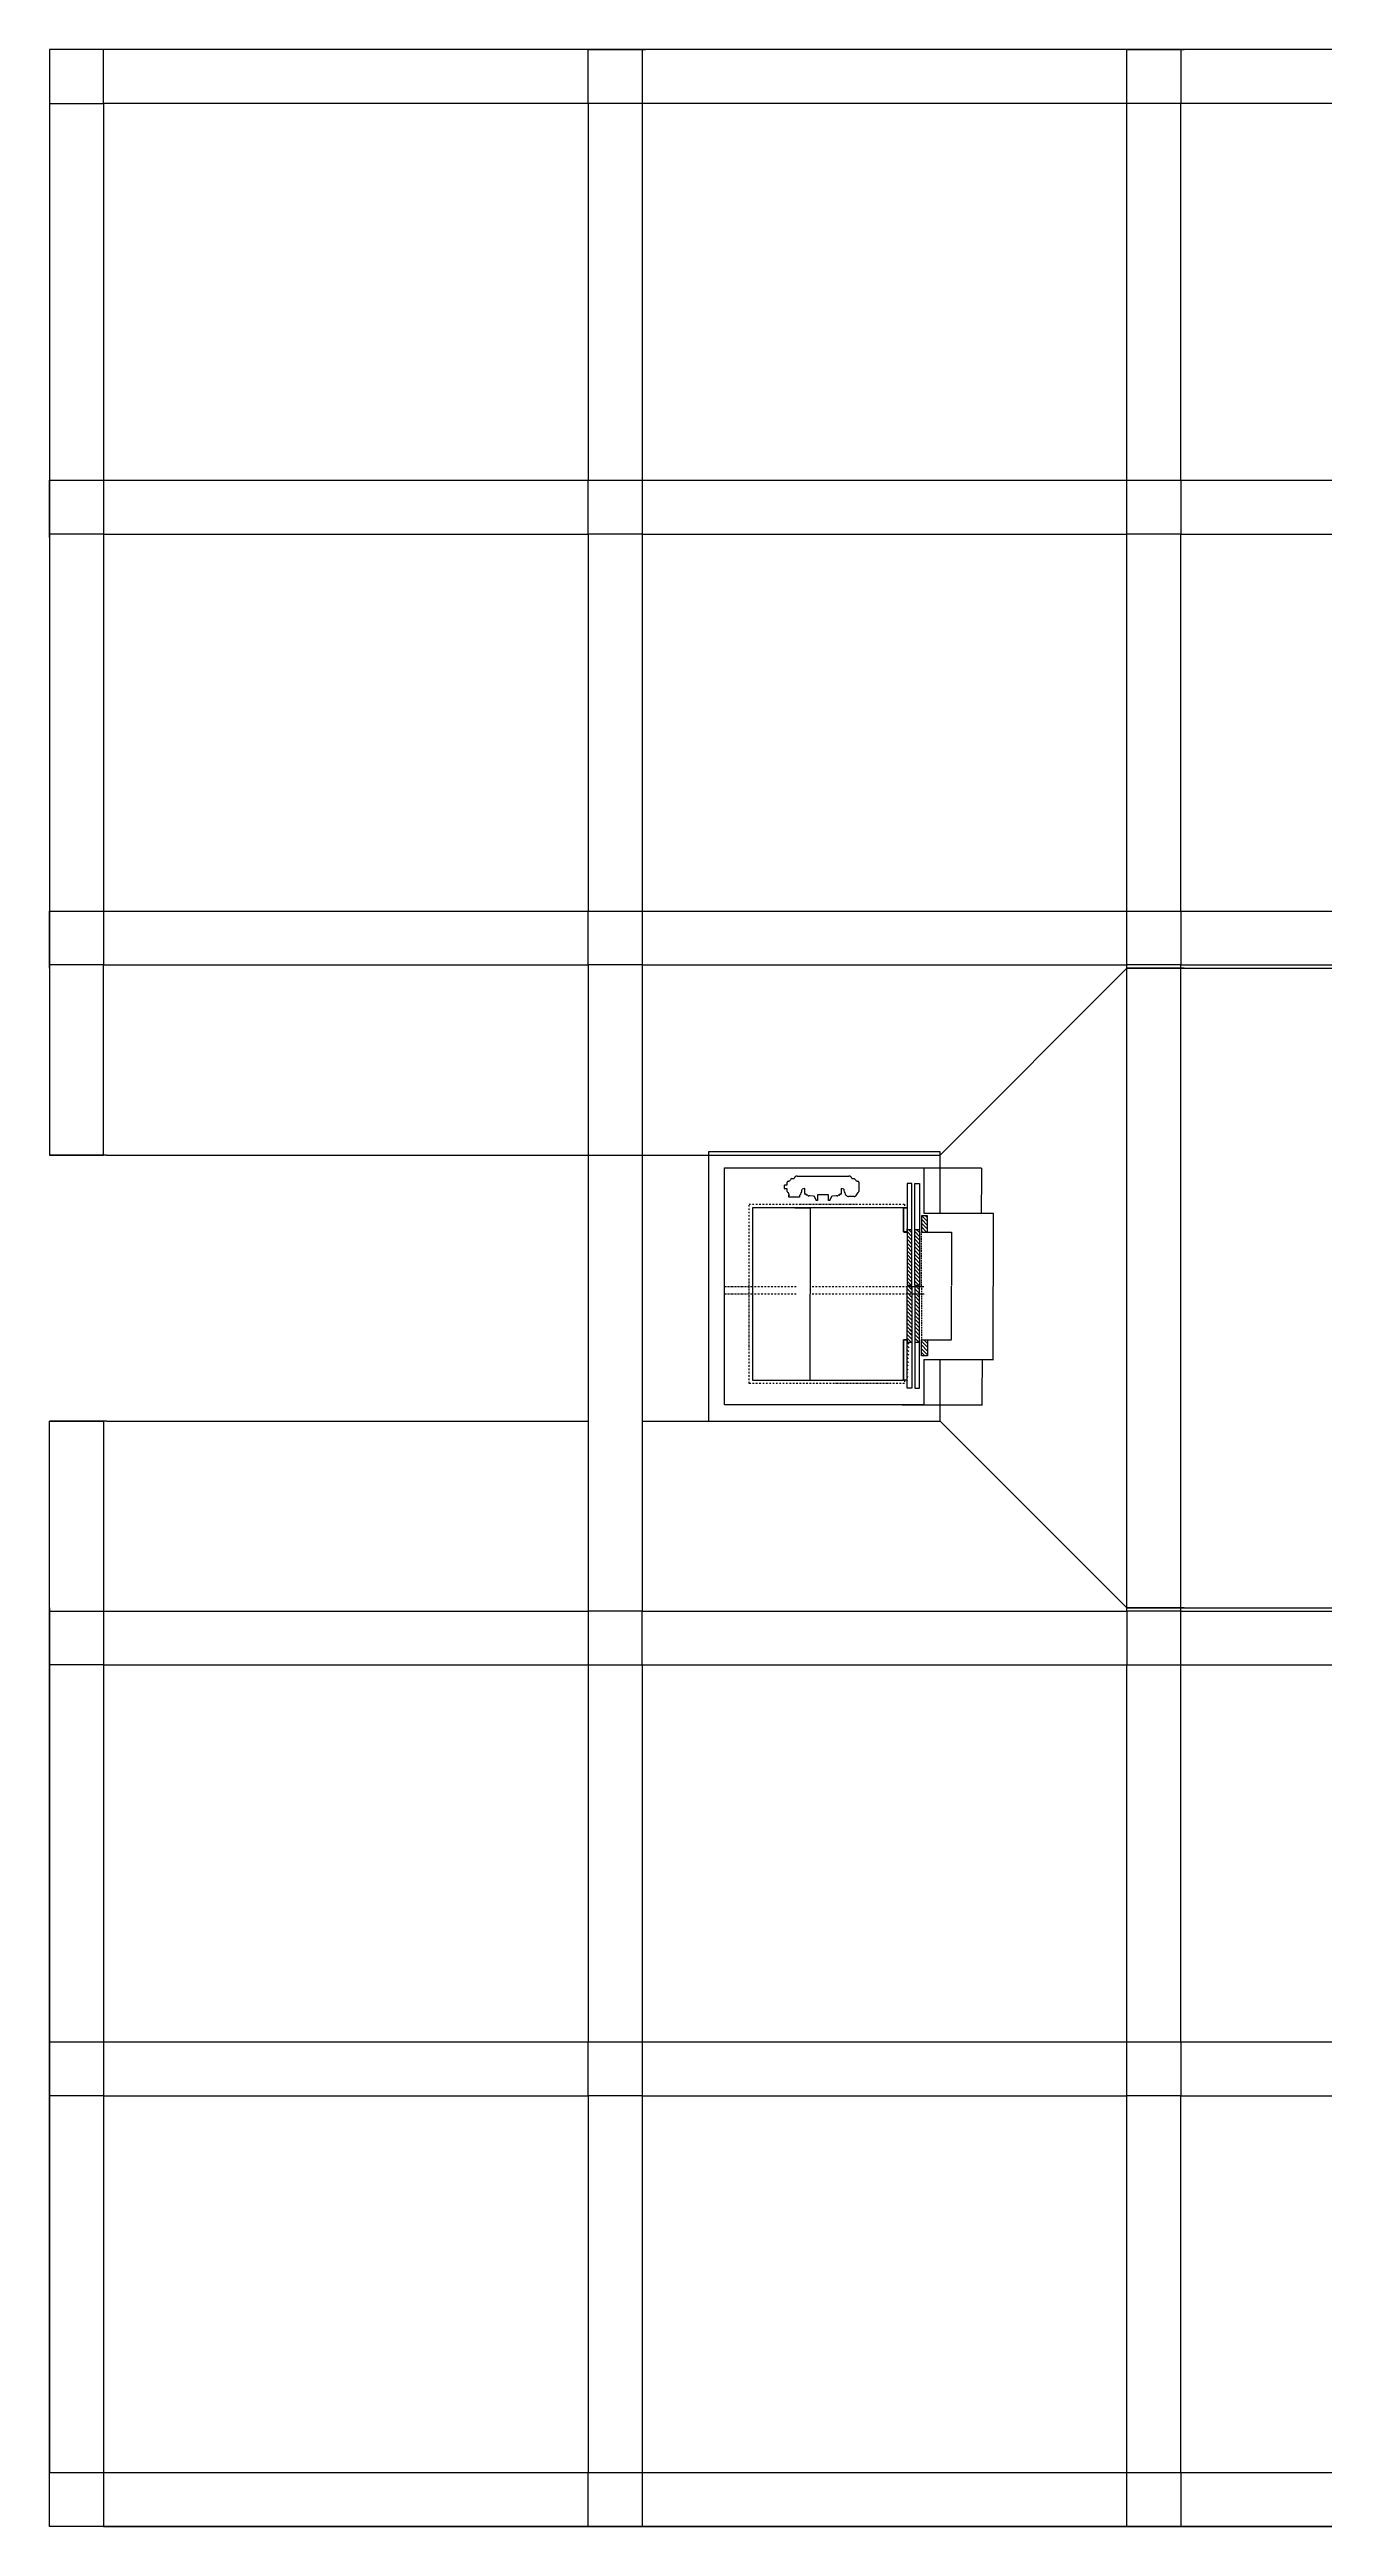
# Model space of a CAD drawing. Header units: centimetres. Extents: x -14293 to 15486, y -4634 to 4020.
# Drawn here: x 3219 to 4403, y -1753 to 547 of the extents above; entities that cross this region are included whole.
import ezdxf

# ---------------------------------------------------------------- set-up
doc = ezdxf.new("R2010")
doc.units = ezdxf.units.CM
doc.linetypes.add('DASHDOT', pattern=[1, 0.5, -0.25, 0, -0.25])
doc.linetypes.add('DASHED', pattern=[0.75, 0.5, -0.25])
for name, color, linetype in [('beam', 82, 'Continuous'), ('column', 10, 'Continuous'), ('CONT_35', 250, 'Continuous'), ('CONT_70', 5, 'Continuous'), ('DASH_35', 30, 'DASHED'), ('DASHD_35', 40, 'DASHDOT'), ('DIM_MM', 7, 'Continuous'), ('HATCH_35', 6, 'Continuous')]:
    doc.layers.add(name, color=color, linetype=linetype)
doc.styles.get("Standard").update_dxf_attribs({"font": 'arial.ttf'})
doc.dimstyles.get("Standard").update_dxf_attribs({"dimtxt": 0.18, "dimasz": 0.18, "dimexe": 0.18, "dimexo": 0.0625, "dimgap": 0.09, "dimtad": 0, "dimtih": 1, "dimtoh": 1, "dimdec": 4, "dimzin": 0, "dimdsep": 46, "dimtxsty": 'Standard', "dimcen": 0.09, "dimadec": 0, "dimazin": 0, "dimtfac": 1, "dimtdec": 4, "dimtofl": 0, "dimtmove": 0, "dimatfit": 3, "dimfxl": 1, "dimtolj": 1, "dimtzin": 0, "dimarcsym": 0})
pattern_1 = [(135, (4220.7808, -723.9863), (-1.767767, -1.767767), [])]

# ---------------------------------------------------------------- blocks, each defined once
blk = doc.blocks.new('*D30')
at = {"layer": 'Defpoints', "color": 0, "transparency": 16777216}
for p in [(4040.5, -533.1), (4095.1, -533.1), (4040.9, -669.1)]:
    blk.add_point(p, dxfattribs=at)
at = {"layer": 'DIM_MM', "color": 0, "lineweight": -2, "transparency": 16777216}
for p, q in [((4040.6, -533.1), (4095.3, -533.1)), ((4095.1, -533.3), (4095.1, -600.9)), ((4095.1, -668.9), (4095.1, -601.3)), ((4040.9, -669.1), (4095.3, -669.1))]:
    blk.add_line(p, q, dxfattribs=at)
at = {"layer": 'DIM_MM', "color": 0, "transparency": 16777216}
for points in [[(4095.1, -533.3), (4095.2, -533.3), (4095.1, -533.1)], [(4095.1, -668.9), (4095.2, -668.9), (4095.1, -669.1)]]:
    blk.add_solid(points, dxfattribs=at)
at = {"layer": 'DIM_MM', "color": 0, "transparency": 16777216, "insert": (4095.1, -601.1), "char_height": 0.18, "attachment_point": 5}
blk.add_mtext('\\A1;136.0000', dxfattribs=at)
blk = doc.blocks.new('*D31')
at = {"layer": 'Defpoints', "color": 0, "transparency": 16777216}
for p in [(4032.4, -550.6), (4056.3, -550.6), (4032.4, -650.6)]:
    blk.add_point(p, dxfattribs=at)
at = {"layer": 'DIM_MM', "color": 0, "lineweight": -2, "transparency": 16777216}
for p, q in [((4032.5, -550.6), (4056.4, -550.6)), ((4056.3, -550.8), (4056.3, -600.4)), ((4056.3, -650.4), (4056.3, -600.8)), ((4032.5, -650.6), (4056.4, -650.6))]:
    blk.add_line(p, q, dxfattribs=at)
at = {"layer": 'DIM_MM', "color": 0, "transparency": 16777216}
for points in [[(4056.2, -550.8), (4056.3, -550.8), (4056.3, -550.6)], [(4056.2, -650.4), (4056.3, -650.4), (4056.3, -650.6)]]:
    blk.add_solid(points, dxfattribs=at)
at = {"layer": 'DIM_MM', "color": 0, "transparency": 16777216, "insert": (4056.3, -600.6), "char_height": 0.18, "attachment_point": 5}
blk.add_mtext('\\A1;100.0000', dxfattribs=at)
blk = doc.blocks.new('*D32')
at = {"layer": 'Defpoints', "color": 0, "transparency": 16777216}
for p in [(3910.9, -528.1), (3925.2, -528.1), (3914.7, -688.1)]:
    blk.add_point(p, dxfattribs=at)
at = {"layer": 'DIM_MM', "color": 0, "lineweight": -2, "transparency": 16777216}
for p, q in [((3910.9, -528.1), (3925.4, -528.1)), ((3925.2, -528.3), (3925.2, -607.9)), ((3925.2, -687.9), (3925.2, -608.3)), ((3914.8, -688.1), (3925.4, -688.1))]:
    blk.add_line(p, q, dxfattribs=at)
at = {"layer": 'DIM_MM', "color": 0, "transparency": 16777216}
for points in [[(3925.1, -528.3), (3925.2, -528.3), (3925.2, -528.1)], [(3925.1, -687.9), (3925.2, -687.9), (3925.2, -688.1)]]:
    blk.add_solid(points, dxfattribs=at)
at = {"layer": 'DIM_MM', "color": 0, "transparency": 16777216, "insert": (3925.2, -608.1), "char_height": 0.18, "attachment_point": 5}
blk.add_mtext('\\A1;160.0000', dxfattribs=at)
blk = doc.blocks.new('*D33')
at = {"layer": 'Defpoints', "color": 0, "transparency": 16777216}
for p in [(4041.5, -669.1), (4084.9, -669.1), (4010.5, -711.1)]:
    blk.add_point(p, dxfattribs=at)
at = {"layer": 'DIM_MM', "color": 0, "lineweight": -2, "transparency": 16777216}
for p, q in [((4041.6, -669.1), (4085.1, -669.1)), ((4084.9, -669.3), (4084.9, -685.7)), ((4084.9, -710.9), (4084.9, -686)), ((4010.6, -711.1), (4085.1, -711.1))]:
    blk.add_line(p, q, dxfattribs=at)
at = {"layer": 'DIM_MM', "color": 0, "transparency": 16777216}
for points in [[(4084.9, -669.3), (4084.9, -669.3), (4084.9, -669.1)], [(4084.9, -710.9), (4084.9, -710.9), (4084.9, -711.1)]]:
    blk.add_solid(points, dxfattribs=at)
at = {"layer": 'DIM_MM', "color": 0, "transparency": 16777216, "insert": (4084.9, -685.8), "char_height": 0.18, "attachment_point": 5}
blk.add_mtext('\\A1;42.0000', dxfattribs=at)
blk = doc.blocks.new('*D34')
at = {"layer": 'Defpoints', "color": 0, "transparency": 16777216}
for p in [(4017.6, -491.1), (4084.2, -491.1), (4040.2, -533.1)]:
    blk.add_point(p, dxfattribs=at)
at = {"layer": 'DIM_MM', "color": 0, "lineweight": -2, "transparency": 16777216}
for p, q in [((4017.7, -491.1), (4084.4, -491.1)), ((4084.2, -491.3), (4084.2, -515.8)), ((4084.2, -532.9), (4084.2, -516.1)), ((4040.3, -533.1), (4084.4, -533.1))]:
    blk.add_line(p, q, dxfattribs=at)
at = {"layer": 'DIM_MM', "color": 0, "transparency": 16777216}
for points in [[(4084.2, -491.3), (4084.3, -491.3), (4084.2, -491.1)], [(4084.2, -532.9), (4084.3, -532.9), (4084.2, -533.1)]]:
    blk.add_solid(points, dxfattribs=at)
at = {"layer": 'DIM_MM', "color": 0, "transparency": 16777216, "insert": (4084.2, -515.9), "char_height": 0.18, "attachment_point": 5}
blk.add_mtext('\\A1;42.0000', dxfattribs=at)

msp = doc.modelspace()

# ---------------------------------------------------------------- hatches: boundary and pattern name
at = {"layer": 'HATCH_35'}
h = msp.add_hatch(dxfattribs=at)
h.set_pattern_fill('ANSI31', color=256, scale=20, angle=90, style=0)
h.set_pattern_definition(pattern_1)
h.paths.add_polyline_path([(4034.24474, -665.58898), (4028.54474, -665.58898), (4028.54474, -650.58898), (4034.24474, -650.58898)])
h.paths.add_polyline_path([(4034.24474, -535.58898), (4028.54474, -535.58898), (4028.54474, -550.58898), (4034.24474, -550.58898)])
h.paths.add_polyline_path([(4022.24474, -653.03898), (4026.74474, -653.03898), (4026.74474, -600.83898), (4022.24474, -600.83898)])
h.paths.add_polyline_path([(4026.74474, -548.13898), (4026.74474, -600.33898), (4022.24474, -600.33898), (4022.24474, -548.13898)])
h.paths.add_polyline_path([(4019.74474, -600.33898), (4019.74474, -548.13898), (4015.24474, -548.13898), (4015.24474, -600.33898)])
h.paths.add_polyline_path([(4015.24474, -653.03898), (4015.24474, -600.83898), (4019.74474, -600.83898), (4019.74474, -653.03898)], flags=0)
edge = h.paths.add_edge_path(flags=0)
edge.add_line((4019.74474, -600.83898), (4019.74474, -653.03898))
edge.add_line((4019.74474, -653.03898), (4019.74474, -695.58898))
edge = h.paths.add_edge_path(flags=17)
edge.add_line((4015.24474, -695.58898), (4015.24474, -653.03898))
edge.add_line((4015.24474, -653.03898), (4015.24474, -600.83898))
h.paths.add_polyline_path([(4015.24474, -600.83898), (4015.24474, -653.03898)], flags=16)
edge = h.paths.add_edge_path(flags=16)
edge.add_line((4015.24474, -695.58898), (4015.24474, -653.03898))
edge.add_line((4015.24474, -695.58898), (4015.24474, -653.03898))
edge = h.paths.add_edge_path()
edge.add_line((4015.24474, -695.58898), (4015.24474, -653.03898))
edge.add_line((4015.24474, -653.03898), (4015.24474, -600.83898))
edge.add_line((4019.74474, -603.83898), (4019.74474, -601.33898))
h = msp.add_hatch(dxfattribs=at)
h.set_pattern_fill('ANSI31', color=256, scale=20, angle=90, style=0)
h.set_pattern_definition(pattern_1)
h.paths.add_polyline_path([(4015.24474, -653.03898), (4015.24474, -600.83898), (4019.74474, -600.83898), (4019.74474, -653.03898)])

# ---------------------------------------------------------------- linework, layer by layer
for p, q in [((4772.24474, 547.41102), (3219.24474, 547.41102)), ((3219.24474, 547.41102), (3219.24474, -479.08898)), ((3719.24474, 547.41102), (3772.24474, 547.41102)), ((4219.24474, 547.41102), (4272.24474, 547.41102)), ((3219.24474, 94.41102), (3219.24474, 147.41102)), ((3219.24474, -305.58898), (3219.24474, -252.58898)), ((4045.74474, -479.08898), (4219.24474, -305.58898)), ((4245.74474, -305.58898), (4219.24474, -305.58898)), ((4219.24474, -305.58898), (4772.24474, -305.58898)), ((4272.24474, -305.58898), (4245.74474, -305.58898)), ((3272.24474, -479.08898), (3219.24474, -479.08898)), ((3272.24474, -479.08898), (4045.74474, -479.08898)), ((3219.24474, -1752.58898), (3219.24474, -726.08898)), ((3272.24474, -726.08898), (3219.24474, -726.08898)), ((3272.24474, -726.08898), (3719.24474, -726.08898)), ((3769.24474, -726.08898), (4045.74474, -726.08898)), ((4045.74474, -726.08898), (4219.24474, -899.58898)), ((3219.24474, -899.58898), (3219.24474, -952.58898)), ((4245.74474, -899.58898), (4219.24474, -899.58898)), ((4219.24474, -899.58898), (4772.24474, -899.58898)), ((4272.24474, -899.58898), (4245.74474, -899.58898)), ((3219.24474, -1299.58898), (3219.24474, -1352.58898)), ((4772.24474, -1752.58898), (3219.24474, -1752.58898)), ((3719.24474, -1752.58898), (3772.24474, -1752.58898)), ((4219.24474, -1752.58898), (4272.24474, -1752.58898))]:
    msp.add_line(p, q)
at = {"layer": 'beam'}
for p, q in [((6669.24474, 547.41102), (3269.24474, 547.41102)), ((3219.24474, 497.41102), (3219.24474, -302.58898)), ((3269.24474, 497.41102), (3269.24474, 147.41102)), ((3719.24474, 497.41102), (3269.24474, 497.41102)), ((3719.24474, 497.41102), (3719.24474, 147.41102)), ((3769.24474, 497.41102), (3769.24474, 147.41102)), ((4219.24474, 497.41102), (3769.24474, 497.41102)), ((4219.24474, 147.41102), (4219.24474, 497.41102)), ((4269.24474, 147.41102), (4269.24474, 497.41102)), ((4719.24474, 497.41102), (4269.24474, 497.41102)), ((3269.24474, 147.41102), (3719.24474, 147.41102)), ((3769.24474, 147.41102), (4219.24474, 147.41102)), ((4269.24474, 147.41102), (4719.24474, 147.41102)), ((3269.24474, 97.41102), (3719.24474, 97.41102)), ((3269.24474, 97.41102), (3269.24474, -252.58898)), ((3719.24474, 97.41102), (3719.24474, -252.58898)), ((3769.24474, 97.41102), (4219.24474, 97.41102)), ((3769.24474, 97.41102), (3769.24474, -252.58898)), ((4219.24474, -252.58898), (4219.24474, 97.41102)), ((4269.24474, 97.41102), (4719.24474, 97.41102)), ((4269.24474, -252.58898), (4269.24474, 97.41102)), ((3269.24474, -252.58898), (3719.24474, -252.58898)), ((3769.24474, -252.58898), (4219.24474, -252.58898)), ((4269.24474, -252.58898), (4719.24474, -252.58898)), ((3219.24474, -302.58898), (3219.24474, -479.08898)), ((3269.24474, -302.58898), (3719.24474, -302.58898)), ((3269.24474, -479.08898), (3269.24474, -302.58898)), ((3719.24474, -302.58898), (3719.24474, -902.58898)), ((3769.24474, -302.58898), (4219.24474, -302.58898)), ((3769.24474, -302.58898), (3769.24474, -902.58898)), ((4219.24474, -902.58898), (4219.24474, -302.58898)), ((4269.24474, -302.58898), (5669.24474, -302.58898)), ((4269.24474, -902.58898), (4269.24474, -302.58898)), ((3219.24474, -479.08898), (3269.24474, -479.08898)), ((3219.24474, -902.58898), (3219.24474, -726.08898)), ((3219.24474, -726.08898), (3269.24474, -726.08898)), ((3269.24474, -726.08898), (3269.24474, -902.58898)), ((3219.24474, -902.58898), (3219.24474, -1702.58898)), ((3269.24474, -902.58898), (3719.24474, -902.58898)), ((3769.24474, -902.58898), (4219.24474, -902.58898)), ((4269.24474, -902.58898), (5669.24474, -902.58898)), ((3269.24474, -952.58898), (3719.24474, -952.58898)), ((3269.24474, -952.58898), (3269.24474, -1302.58898)), ((3719.24474, -952.58898), (3719.24474, -1302.58898)), ((3769.24474, -952.58898), (3769.24474, -1302.58898)), ((3769.24474, -952.58898), (4219.24474, -952.58898)), ((4219.24474, -1302.58898), (4219.24474, -952.58898)), ((4269.24474, -1302.58898), (4269.24474, -952.58898)), ((4269.24474, -952.58898), (4719.24474, -952.58898)), ((3269.24474, -1302.58898), (3719.24474, -1302.58898)), ((3769.24474, -1302.58898), (4219.24474, -1302.58898)), ((4269.24474, -1302.58898), (4719.24474, -1302.58898)), ((3269.24474, -1352.58898), (3719.24474, -1352.58898)), ((3269.24474, -1352.58898), (3269.24474, -1702.58898)), ((3719.24474, -1352.58898), (3719.24474, -1702.58898)), ((3769.24474, -1352.58898), (3769.24474, -1702.58898)), ((3769.24474, -1352.58898), (4219.24474, -1352.58898)), ((4219.24474, -1702.58898), (4219.24474, -1352.58898)), ((4269.24474, -1702.58898), (4269.24474, -1352.58898)), ((4269.24474, -1352.58898), (4719.24474, -1352.58898)), ((3269.24474, -1702.58898), (3719.24474, -1702.58898)), ((3769.24474, -1702.58898), (4219.24474, -1702.58898)), ((4269.24474, -1702.58898), (4719.24474, -1702.58898)), ((3269.24474, -1752.58898), (6669.24474, -1752.58898))]:
    msp.add_line(p, q, dxfattribs=at)
at = {"layer": 'column'}
for points in [[(3219.24474, 497.41102), (3269.24474, 497.41102), (3269.24474, 547.41102), (3219.24474, 547.41102)], [(3719.24474, 547.41102), (3769.24474, 547.41102), (3769.24474, 497.41102), (3719.24474, 497.41102)], [(4219.24474, 547.41102), (4269.24474, 547.41102), (4269.24474, 497.41102), (4219.24474, 497.41102)], [(3219.24474, 147.41102), (3269.24474, 147.41102), (3269.24474, 97.41102), (3219.24474, 97.41102)], [(3719.24474, 147.41102), (3769.24474, 147.41102), (3769.24474, 97.41102), (3719.24474, 97.41102)], [(4219.24474, 147.41102), (4269.24474, 147.41102), (4269.24474, 97.41102), (4219.24474, 97.41102)], [(3219.24474, -252.58898), (3269.24474, -252.58898), (3269.24474, -302.58898), (3219.24474, -302.58898)], [(3719.24474, -252.58898), (3769.24474, -252.58898), (3769.24474, -302.58898), (3719.24474, -302.58898)], [(4219.24474, -252.58898), (4269.24474, -252.58898), (4269.24474, -302.58898), (4219.24474, -302.58898)], [(3219.24474, -902.58898), (3269.24474, -902.58898), (3269.24474, -952.58898), (3219.24474, -952.58898)], [(3719.24474, -952.58898), (3769.24474, -952.58898), (3769.24474, -902.58898), (3719.24474, -902.58898)], [(4219.24474, -952.58898), (4269.24474, -952.58898), (4269.24474, -902.58898), (4219.24474, -902.58898)], [(3219.24474, -1302.58898), (3269.24474, -1302.58898), (3269.24474, -1352.58898), (3219.24474, -1352.58898)], [(3719.24474, -1302.58898), (3769.24474, -1302.58898), (3769.24474, -1352.58898), (3719.24474, -1352.58898)], [(4219.24474, -1302.58898), (4269.24474, -1302.58898), (4269.24474, -1352.58898), (4219.24474, -1352.58898)], [(3219.24474, -1702.58898), (3269.24474, -1702.58898), (3269.24474, -1752.58898), (3219.24474, -1752.58898)], [(3719.24474, -1702.58898), (3769.24474, -1702.58898), (3769.24474, -1752.58898), (3719.24474, -1752.58898)], [(4219.24474, -1702.58898), (4269.24474, -1702.58898), (4269.24474, -1752.58898), (4219.24474, -1752.58898)]]:
    msp.add_lwpolyline(points, close=True, dxfattribs=at)
at = {"layer": 'CONT_35', "ltscale": 3}
for p, q in [((3903.94457, -506.93698), (3903.94412, -504.26327)), ((3903.94412, -504.26327), (3903.94412, -504.26327)), ((3904.90369, -503.42597), (3906.00351, -503.42597)), ((3908.07311, -501.03598), (3908.12446, -500.84935)), ((3908.12446, -500.84935), (3910.29846, -500.84935)), ((3913.14275, -498.68198), (3961.10672, -498.68198)), ((3963.95101, -500.84935), (3966.12501, -500.84935)), ((3966.12501, -500.84935), (3966.17636, -501.03598)), ((3968.24596, -503.42597), (3969.34578, -503.42597)), ((3970.30535, -504.26327), (3970.30387, -513.03115)), ((4019.74474, -505.58898), (4015.24474, -505.58898)), ((4022.24474, -505.58898), (4026.74474, -505.58898)), ((3901.29455, -510.21098), (3901.29455, -507.23698)), ((3901.59455, -506.93698), (3903.94457, -506.93698)), ((3903.94517, -510.51098), (3901.59455, -510.51098)), ((3903.9456, -513.03115), (3903.94517, -510.51098)), ((3904.90321, -513.86064), (3904.90304, -513.85801)), ((3905.29946, -516.53198), (3906.07413, -516.53198)), ((3905.29946, -518.28198), (3905.29946, -516.53198)), ((3915.24946, -518.28198), (3905.29946, -518.28198)), ((3905.54638, -515.92093), (3905.54507, -515.91874)), ((3915.24946, -516.81323), (3915.24946, -518.28198)), ((3920.12874, -510.1147), (3917.82365, -510.81179)), ((3920.12874, -515.43898), (3920.12874, -510.1147)), ((3921.3687, -515.43898), (3920.12874, -515.43898)), ((3921.3687, -516.13898), (3921.3687, -515.43898)), ((3923.13892, -516.43898), (3921.6687, -516.43898)), ((3924.82474, -517.08898), (3923.92474, -517.08898)), ((3928.25076, -517.34366), (3924.82474, -517.08898)), ((3930.71549, -521.14249), (3929.67798, -518.34801)), ((3930.72474, -521.43898), (3930.71549, -521.14249)), ((3931.92474, -521.43898), (3930.72474, -521.43898)), ((3932.07836, -516.08898), (3931.92474, -521.43898)), ((3942.17111, -516.08898), (3932.07836, -516.08898)), ((3942.32474, -521.43898), (3942.17111, -516.08898)), ((3943.52474, -521.43898), (3942.32474, -521.43898)), ((3943.53398, -521.14249), (3943.52474, -521.43898)), ((3944.57149, -518.34801), (3943.53398, -521.14249)), ((3949.42474, -517.08898), (3945.99871, -517.34366)), ((3950.32474, -517.08898), (3949.42474, -517.08898)), ((3952.58077, -516.43898), (3951.11055, -516.43898)), ((3952.88077, -515.43898), (3952.88077, -516.13898)), ((3954.12074, -515.43898), (3952.88077, -515.43898)), ((3954.12074, -510.1147), (3954.12074, -515.43898)), ((3956.42583, -510.81179), (3954.12074, -510.1147)), ((3966.04908, -517.58332), (3960.82291, -517.58332)), ((4015.24474, -548.13898), (4019.74474, -548.13898)), ((4022.24474, -548.13898), (4026.74474, -548.13898)), ((4028.54474, -535.58898), (4028.54474, -550.58898)), ((4034.24474, -535.58898), (4028.54474, -535.58898)), ((4028.54474, -550.58898), (4034.24474, -550.58898)), ((4034.24474, -550.58898), (4034.24474, -535.58898)), ((4019.74474, -600.33898), (4015.24474, -600.33898)), ((4019.74474, -600.83898), (4015.24474, -600.83898)), ((4019.74474, -603.83898), (4019.74474, -601.33898)), ((4026.74474, -600.33898), (4022.24474, -600.33898)), ((4026.74474, -600.83898), (4022.24474, -600.83898)), ((4015.24474, -653.03898), (4019.74474, -653.03898)), ((4022.24474, -653.03898), (4026.74474, -653.03898)), ((4028.54474, -665.58898), (4028.54474, -650.58898)), ((4028.54474, -650.58898), (4034.24474, -650.58898)), ((4034.24474, -665.58898), (4028.54474, -665.58898)), ((4034.24474, -650.58898), (4034.24474, -665.58898)), ((4019.74474, -695.58898), (4015.24474, -695.58898)), ((4022.24474, -695.58898), (4026.74474, -695.58898))]:
    msp.add_line(p, q, dxfattribs=at)
for points in [[(4015.24474, -505.58898), (4015.24474, -548.13898), (4015.24474, -600.33898)], [(4019.74474, -600.33898), (4019.74474, -548.13898), (4019.74474, -505.58898)], [(4022.24474, -600.33898), (4022.24474, -548.13898), (4022.24474, -505.58898)], [(4026.74474, -505.58898), (4026.74474, -548.13898), (4026.74474, -600.33898)], [(4011.74474, -528.08898), (3871.74474, -528.08898), (3871.74474, -688.08898), (4011.74474, -688.08898)], [(4015.24474, -695.58898), (4015.24474, -653.03898), (4015.24474, -600.83898)], [(4019.74474, -600.83898), (4019.74474, -653.03898), (4019.74474, -695.58898)], [(4022.24474, -600.83898), (4022.24474, -653.03898), (4022.24474, -695.58898)], [(4026.74474, -695.58898), (4026.74474, -653.03898), (4026.74474, -600.83898)]]:
    msp.add_lwpolyline(points, dxfattribs=at)
for points in [[(4014.74474, -528.08898), (4012.24474, -528.08898, 0.4142135624), (4011.74474, -528.58898), (4011.74474, -550.08898, 0.4142135624), (4012.24474, -550.58898), (4014.74474, -550.58898, 0.4142135624), (4015.24474, -550.08898), (4015.24474, -547.58898), (4015.14474, -547.58898), (4015.14474, -550.08898, -0.4142135624), (4014.74474, -550.48898), (4012.24474, -550.48898, -0.4142135624), (4011.84474, -550.08898), (4011.84474, -528.58898, -0.4142135624), (4012.24474, -528.18898), (4014.74474, -528.18898)], [(4014.74474, -688.08898), (4012.24474, -688.08898, -0.4142135624), (4011.74474, -687.58898), (4011.74474, -651.08898, -0.4142135624), (4012.24474, -650.58898), (4014.74474, -650.58898, -0.4142135624), (4015.24474, -651.08898), (4015.24474, -653.58898), (4015.14474, -653.58898), (4015.14474, -651.08898, 0.4142135624), (4014.74474, -650.68898), (4012.24474, -650.68898, 0.4142135624), (4011.84474, -651.08898), (4011.84474, -687.58898, 0.4142135624), (4012.24474, -687.98898), (4014.74474, -687.98898)]]:
    msp.add_lwpolyline(points, format="xyb", close=True, dxfattribs=at)
for centre, radius, start, end in [((3904.90369, -504.39448), 0.96851, 90, 172.21376534), ((3910.81988, -505.50561), 5.24617, 121.57246175, 156.64602911), ((3913.14275, -501.63198), 2.95, 90, 164.61540236), ((3961.10672, -501.63198), 2.95, 15.38459764, 90), ((3963.42959, -505.50561), 5.24617, 23.35397089, 58.42753825), ((3969.34578, -504.39448), 0.96851, 7.78621948, 90), ((3901.59455, -507.23698), 0.3, 90, 180), ((3901.59455, -510.21098), 0.3, 180, 270), ((3904.90369, -512.8895), 0.96851, 188.41003294, 269.96104292), ((3909.47724, -513.56328), 4.58369, 183.7195191, 210.92259737), ((3909.97156, -512.6324), 5.51332, 216.61755264, 225.0157888), ((3911.65539, -512.6324), 5.51332, 310.68416479, 330.63223685), ((3905.5087, -509.56827), 12.37757, 332.2251074, 354.23402061), ((3921.6687, -516.13898), 0.3, 180, 270), ((3923.92474, -516.28898), 0.8, 190.80692265, 270), ((3928.12474, -519.03898), 1.7, 23.98220918, 85.74866841), ((3946.12474, -519.03898), 1.7, 94.25133159, 156.01779082), ((3950.32474, -516.28898), 0.8, 270, 349.19307735), ((3952.58077, -516.13898), 0.3, 270, 0), ((3968.74078, -509.56827), 12.37757, 185.76597939, 207.7748926), ((3962.59408, -512.6324), 5.51332, 209.36776315, 238.43669574), ((3960.86699, -514.80912), 2.77455, 245.31354664, 269.0897633), ((3966.00501, -514.80912), 2.77455, 270.9102367, 294.68645336), ((3964.27791, -512.6324), 5.51332, 301.56330426, 323.38244736), ((3964.77205, -513.56614), 4.58237, 329.07740263, 356.34822302), ((3969.34578, -512.8895), 0.96851, 269.96104292, 351.58996706)]:
    msp.add_arc(centre, radius, start, end, dxfattribs=at)
at = {"layer": 'CONT_70', "ltscale": 3}
for p, q in [((3830.74474, -476.08898), (3830.74474, -726.08898)), ((4045.74474, -476.08898), (3830.74474, -476.08898)), ((4045.74474, -533.08898), (4045.74474, -476.08898)), ((3845.74474, -711.08898), (3845.74474, -491.08898)), ((3845.74474, -491.08898), (4030.74474, -491.08898)), ((4030.74474, -491.08898), (4030.74474, -533.08898)), ((4030.74474, -533.08898), (4045.74474, -533.08898)), ((4030.74474, -669.08898), (4030.74474, -711.08898)), ((4030.74474, -669.08898), (4045.74474, -669.08898)), ((4045.74474, -726.08898), (4045.74474, -669.08898)), ((4030.74474, -711.08898), (3845.74474, -711.08898)), ((3830.74474, -726.08898), (4045.74474, -726.08898))]:
    msp.add_line(p, q, dxfattribs=at)
at = {"layer": 'DASH_35', "ltscale": 3}
for q in [(4028.54474, -550.58898), (4028.54474, -650.58898)]:
    msp.add_line((4028.54474, -600.58898), q, dxfattribs=at)
at = {"layer": 'DASHD_35', "ltscale": 3}
for p, q in [((3845.74474, -601.08898), (3912.24137, -601.08898)), ((3845.74474, -608.08898), (3912.2621, -608.08898)), ((3927.1962, -601.08898), (4030.74474, -601.08898)), ((3927.20034, -608.08898), (4030.99474, -608.08898))]:
    msp.add_line(p, q, dxfattribs=at)
msp.add_lwpolyline([(4012.84474, -688.08898), (4012.84474, -691.33898), (3868.49474, -691.33898), (3868.49474, -524.83898), (4012.84474, -524.83898), (4012.84474, -528.08898)], dxfattribs=at)

# ---------------------------------------------------------------- dimensions: what is measured, and where the dimension line sits
at = {"layer": 'DIM_MM'}
for base, p1, p2, picture, middle in [((4084.22447, -491.08898), (4040.19074, -533.08898), (4017.59074, -491.08898), '*D34', (4084.22447, -515.94138)), ((4056.26074, -550.58898), (4032.40074, -650.58898), (4032.40074, -550.58898), '*D31', (4056.26074, -600.58898)), ((4084.90106, -669.08898), (4010.52074, -711.08898), (4041.54074, -669.08898), '*D33', (4084.90106, -685.84477))]:
    dim = msp.add_linear_dim(base=base, p1=p1, p2=p2, angle=90, dimstyle='Standard', dxfattribs=at)
    dim.commit()
    dim.dimension.update_dxf_attribs({"geometry": picture, "text_midpoint": middle, "dimtype": 160})
for base, p1, p2, picture, middle in [((3925.17074, -528.08898), (3914.74074, -688.08898), (3910.87074, -528.08898), '*D32', (3925.17074, -608.08898)), ((4095.14474, -533.08898), (4040.86074, -669.08898), (4040.53074, -533.08898), '*D30', (4095.14474, -601.08898))]:
    dim = msp.add_linear_dim(base=base, p1=p1, p2=p2, angle=90, dimstyle='Standard', dxfattribs=at)
    dim.commit()
    dim.dimension.update_dxf_attribs({"geometry": picture, "text_midpoint": middle})

doc.saveas('drawing.dxf')
